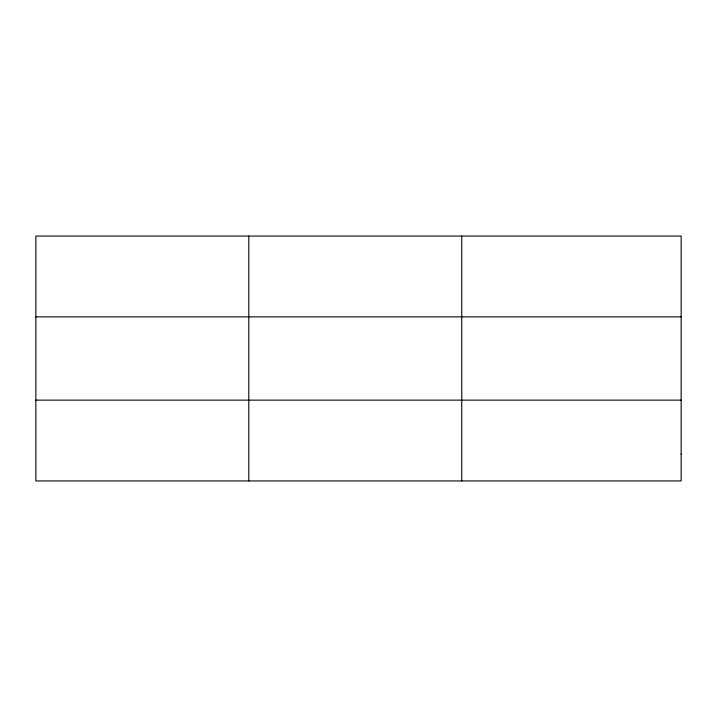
<?xml version="1.0" encoding="UTF-8"?>
<svg xmlns="http://www.w3.org/2000/svg" width="717" height="717" viewBox="0 0 717 717"><rect width="100%" height="100%" fill="white"/><g stroke="black" fill="none" stroke-linecap="round" stroke-linejoin="round"><path stroke-width="1.08" d="M248.799 480.946L248.799 236.054M461.748 480.946L461.748 236.054M35.85 316.869L681.15 316.869M35.85 400.131L681.15 400.131M681.15 454.004L681.15 480.946L35.85 480.946L35.85 236.054L681.15 236.054L681.15 454.004"/></g></svg>
